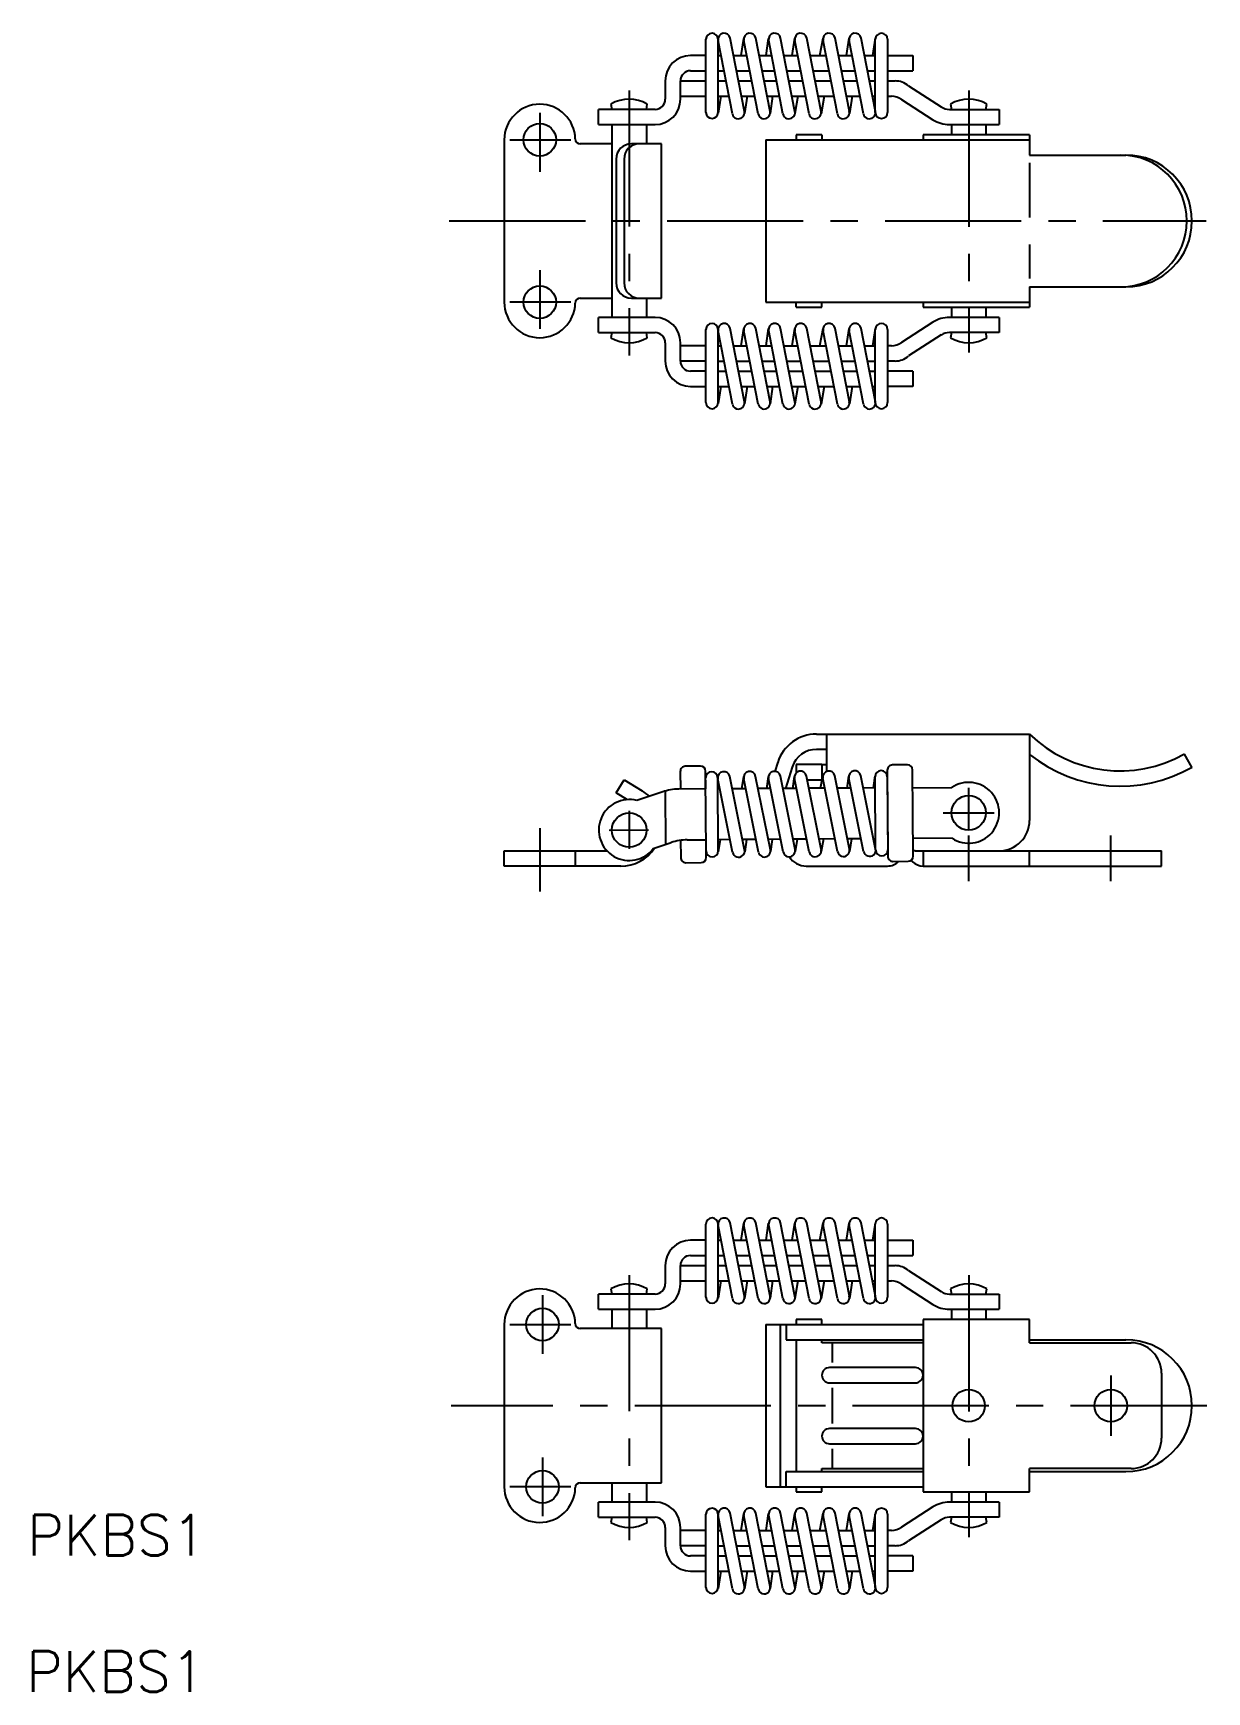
# Model space of a CAD drawing. Extents: x -177 to -62, y -190 to -27.
import ezdxf

# ---------------------------------------------------------------- set-up
doc = ezdxf.new("R2010")
doc.units = 0
doc.header["$MEASUREMENT"] = 0
doc.linetypes.add('CENTER', pattern=[21.473684, 13.421053, -2.684211, 2.684211, -2.684211])
doc.linetypes.add('DASHED', pattern=[8.052632, 5.368421, -2.684211])
doc.layers.get('0').update_dxf_attribs({"linetype": 'CONTINUOUS'})
doc.layers.add('CENTER', color=1, linetype='CENTER')
doc.styles.get("Standard").update_dxf_attribs({"font": 'txt.shx'})

msp = doc.modelspace()

# ---------------------------------------------------------------- linework, layer by layer
at = {"color": 7, "linetype": 'Continuous'}
for p, q in [((-110.88, -34.38), (-110.88, -27.18)), ((-109.68, -34.38), (-109.68, -27.18)), ((-108.27, -34.53), (-109.67, -27.29)), ((-107.09, -34.29), (-108.49, -27.06)), ((-107.4, -28.78), (-107.14, -27.09)), ((-105.73, -34.53), (-107.13, -27.29)), ((-104.55, -34.29), (-105.96, -27.06)), ((-104.93, -28.78), (-104.7, -27.09)), ((-103.29, -34.53), (-104.69, -27.29)), ((-102.11, -34.29), (-103.52, -27.06)), ((-102.39, -28.78), (-102.13, -27.08)), ((-100.72, -34.53), (-102.12, -27.29)), ((-99.54, -34.29), (-100.95, -27.06)), ((-99.65, -28.78), (-99.34, -27.07)), ((-97.93, -34.53), (-99.34, -27.29)), ((-96.75, -34.29), (-98.16, -27.06)), ((-97.03, -28.78), (-96.77, -27.08)), ((-95.36, -34.53), (-96.77, -27.29)), ((-94.18, -34.29), (-95.59, -27.06)), ((-94.45, -28.78), (-94.18, -27.08)), ((-94.19, -34.38), (-94.19, -27.18)), ((-92.99, -27.18), (-92.99, -34.38)), ((-110.88, -28.78), (-112.39, -28.78)), ((-109.68, -28.78), (-109.38, -28.78)), ((-108.16, -28.78), (-106.85, -28.78)), ((-105.62, -28.78), (-104.41, -28.78)), ((-103.18, -28.78), (-101.84, -28.78)), ((-100.61, -28.78), (-99.05, -28.78)), ((-97.83, -28.78), (-96.48, -28.78)), ((-95.25, -28.78), (-94.19, -28.78)), ((-92.99, -28.78), (-90.49, -28.78)), ((-90.49, -28.78), (-90.49, -30.28)), ((-112.39, -30.28), (-110.88, -30.28)), ((-109.68, -30.28), (-109.09, -30.28)), ((-107.87, -30.28), (-106.56, -30.28)), ((-105.33, -30.28), (-104.12, -30.28)), ((-102.89, -30.28), (-101.54, -30.28)), ((-100.32, -30.28), (-98.76, -30.28)), ((-97.53, -30.28), (-96.19, -30.28)), ((-94.96, -30.28), (-94.19, -30.28)), ((-92.99, -30.28), (-90.49, -30.28)), ((-114.89, -31.28), (-114.89, -33.08)), ((-113.39, -33.08), (-113.39, -31.28)), ((-113.39, -32.78), (-113.39, -31.28)), ((-113.39, -31.28), (-110.88, -31.28)), ((-109.68, -31.28), (-108.9, -31.28)), ((-107.68, -31.28), (-106.36, -31.28)), ((-105.14, -31.28), (-103.92, -31.28)), ((-102.7, -31.28), (-101.35, -31.28)), ((-100.13, -31.28), (-98.56, -31.28)), ((-97.34, -31.28), (-95.99, -31.28)), ((-94.77, -31.28), (-94.19, -31.28)), ((-92.99, -31.28), (-92.24, -31.28)), ((-90.92, -31.77), (-87.7, -33.84)), ((-115.89, -34.08), (-121.45, -34.08)), ((-121.45, -35.58), (-121.45, -34.08)), ((-120.24, -33.58), (-120.15, -34.08)), ((-116.75, -34.08), (-116.67, -33.58)), ((-113.39, -32.78), (-110.88, -32.78)), ((-109.42, -32.78), (-109.69, -34.47)), ((-109.68, -32.78), (-108.61, -32.78)), ((-107.39, -32.78), (-106.07, -32.78)), ((-106.82, -32.78), (-107.09, -34.5)), ((-104.85, -32.78), (-103.63, -32.78)), ((-104.31, -32.78), (-104.55, -34.49)), ((-102.41, -32.78), (-101.06, -32.78)), ((-101.84, -32.78), (-102.11, -34.5)), ((-99.84, -32.78), (-98.27, -32.78)), ((-99.22, -32.78), (-99.54, -34.52)), ((-97.05, -32.78), (-95.7, -32.78)), ((-96.48, -32.78), (-96.75, -34.5)), ((-94.48, -32.78), (-94.19, -32.78)), ((-92.99, -32.78), (-92.61, -32.78)), ((-91.6, -33.12), (-88.51, -35.1)), ((-86.89, -34.08), (-81.99, -34.08)), ((-86.77, -33.58), (-86.69, -34.08)), ((-83.29, -34.08), (-83.2, -33.58)), ((-81.99, -34.08), (-81.99, -35.58)), ((-121.45, -35.58), (-115.89, -35.58)), ((-120.15, -35.58), (-120.15, -37.48)), ((-116.75, -35.58), (-116.75, -37.48)), ((-86.89, -35.58), (-81.99, -35.58)), ((-86.69, -35.58), (-86.69, -36.58)), ((-83.29, -35.58), (-83.29, -36.58)), ((-130.75, -37.08), (-130.75, -45.08)), ((-120.15, -37.48), (-123.26, -37.48)), ((-120.15, -37.48), (-120.15, -52.68)), ((-117.45, -37.48), (-118.23, -37.48)), ((-115.25, -37.48), (-117.45, -37.48)), ((-115.25, -52.68), (-115.25, -37.48)), ((-104.99, -37.08), (-104.99, -53.08)), ((-104.99, -37.08), (-78.99, -37.08)), ((-101.99, -36.58), (-101.99, -37.08)), ((-99.45, -36.58), (-101.99, -36.58)), ((-99.45, -36.58), (-99.45, -37.08)), ((-89.49, -36.58), (-89.49, -37.08)), ((-78.99, -36.58), (-89.49, -36.58)), ((-78.99, -36.58), (-78.99, -37.08)), ((-78.99, -37.08), (-78.99, -38.58)), ((-119.73, -38.98), (-119.73, -51.18)), ((-118.95, -38.98), (-118.95, -51.18)), ((-78.99, -38.58), (-69.49, -38.58)), ((-130.75, -45.08), (-130.75, -53.08)), ((-78.99, -51.58), (-69.49, -51.58)), ((-78.99, -51.58), (-78.99, -53.08)), ((-123.26, -52.68), (-120.15, -52.68)), ((-120.15, -52.68), (-120.15, -54.58)), ((-118.23, -52.68), (-117.45, -52.68)), ((-117.45, -52.68), (-115.25, -52.68)), ((-116.75, -52.68), (-116.75, -54.58)), ((-104.99, -53.08), (-78.99, -53.08)), ((-101.99, -53.58), (-101.99, -53.08)), ((-101.99, -53.58), (-99.45, -53.58)), ((-99.45, -53.58), (-99.45, -53.08)), ((-89.49, -53.08), (-89.49, -53.58)), ((-89.49, -53.58), (-78.99, -53.58)), ((-86.69, -53.58), (-86.69, -54.58)), ((-83.29, -53.58), (-83.29, -54.58)), ((-78.99, -53.08), (-78.99, -53.58)), ((-115.89, -54.58), (-121.45, -54.58)), ((-121.45, -56.08), (-121.45, -54.58)), ((-88.51, -55.05), (-91.6, -57.04)), ((-81.99, -54.58), (-86.89, -54.58)), ((-81.99, -54.58), (-81.99, -56.08)), ((-121.45, -56.08), (-115.89, -56.08)), ((-120.15, -56.08), (-120.24, -56.58)), ((-116.67, -56.58), (-116.75, -56.08)), ((-114.89, -57.08), (-114.89, -58.88)), ((-113.39, -58.88), (-113.39, -57.08)), ((-110.88, -62.98), (-110.88, -55.78)), ((-109.68, -62.98), (-109.68, -55.78)), ((-108.27, -63.13), (-109.67, -55.89)), ((-107.09, -62.89), (-108.49, -55.66)), ((-107.4, -57.38), (-107.14, -55.69)), ((-105.73, -63.13), (-107.13, -55.89)), ((-104.55, -62.89), (-105.96, -55.66)), ((-104.93, -57.38), (-104.7, -55.69)), ((-103.29, -63.13), (-104.69, -55.89)), ((-102.11, -62.89), (-103.52, -55.66)), ((-102.39, -57.38), (-102.13, -55.68)), ((-100.72, -63.13), (-102.12, -55.89)), ((-99.54, -62.89), (-100.95, -55.66)), ((-99.65, -57.38), (-99.34, -55.67)), ((-97.93, -63.13), (-99.34, -55.89)), ((-96.75, -62.89), (-98.16, -55.66)), ((-97.03, -57.38), (-96.77, -55.68)), ((-95.36, -63.13), (-96.77, -55.89)), ((-94.18, -62.89), (-95.59, -55.66)), ((-94.45, -57.38), (-94.18, -55.68)), ((-94.19, -62.98), (-94.19, -55.78)), ((-92.99, -55.78), (-92.99, -62.98)), ((-87.7, -56.31), (-90.92, -58.38)), ((-81.99, -56.08), (-86.89, -56.08)), ((-86.69, -56.08), (-86.77, -56.58)), ((-83.2, -56.58), (-83.29, -56.08)), ((-113.39, -58.88), (-113.39, -57.38)), ((-110.88, -57.38), (-113.39, -57.38)), ((-109.68, -57.38), (-109.38, -57.38)), ((-108.16, -57.38), (-106.85, -57.38)), ((-105.62, -57.38), (-104.41, -57.38)), ((-103.18, -57.38), (-101.84, -57.38)), ((-100.61, -57.38), (-99.05, -57.38)), ((-97.83, -57.38), (-96.48, -57.38)), ((-95.25, -57.38), (-94.19, -57.38)), ((-92.61, -57.38), (-92.99, -57.38)), ((-110.88, -58.88), (-113.39, -58.88)), ((-110.88, -59.88), (-112.39, -59.88)), ((-109.68, -58.88), (-109.09, -58.88)), ((-109.68, -59.88), (-108.9, -59.88)), ((-107.87, -58.88), (-106.56, -58.88)), ((-107.68, -59.88), (-106.36, -59.88)), ((-105.33, -58.88), (-104.12, -58.88)), ((-105.14, -59.88), (-103.92, -59.88)), ((-102.89, -58.88), (-101.54, -58.88)), ((-102.7, -59.88), (-101.35, -59.88)), ((-100.32, -58.88), (-98.76, -58.88)), ((-100.13, -59.88), (-98.56, -59.88)), ((-97.53, -58.88), (-96.19, -58.88)), ((-97.34, -59.88), (-95.99, -59.88)), ((-94.96, -58.88), (-94.19, -58.88)), ((-94.77, -59.88), (-94.19, -59.88)), ((-92.24, -58.88), (-92.99, -58.88)), ((-90.49, -59.88), (-92.99, -59.88)), ((-90.49, -59.88), (-90.49, -61.38)), ((-112.39, -61.38), (-110.88, -61.38)), ((-109.42, -61.38), (-109.69, -63.07)), ((-109.68, -61.38), (-108.61, -61.38)), ((-107.39, -61.38), (-106.07, -61.38)), ((-106.82, -61.38), (-107.09, -63.1)), ((-104.85, -61.38), (-103.63, -61.38)), ((-104.31, -61.38), (-104.55, -63.09)), ((-102.41, -61.38), (-101.06, -61.38)), ((-101.84, -61.38), (-102.11, -63.1)), ((-99.84, -61.38), (-98.27, -61.38)), ((-99.22, -61.38), (-99.54, -63.12)), ((-97.05, -61.38), (-95.7, -61.38)), ((-96.48, -61.38), (-96.75, -63.1)), ((-94.48, -61.38), (-94.19, -61.38)), ((-90.49, -61.38), (-92.99, -61.38)), ((-99.99, -95.64), (-78.99, -95.64)), ((-98.99, -95.64), (-98.99, -99.31)), ((-78.99, -95.64), (-78.99, -104.14)), ((-98.99, -97.14), (-99.99, -97.14)), ((-62.99, -98.9), (-63.73, -97.6)), ((-113.41, -99.31), (-113.4, -101.06)), ((-111.41, -98.8), (-112.91, -98.81)), ((-110.9, -101.04), (-110.91, -99.29)), ((-103.8, -98.42), (-104.08, -99.31)), ((-102.37, -98.88), (-103.04, -101)), ((-99.45, -98.64), (-101.99, -98.64)), ((-101.99, -98.64), (-101.99, -99.47)), ((-99.45, -98.64), (-98.99, -98.64)), ((-99.45, -98.64), (-99.45, -100.14)), ((-93.01, -99.19), (-92.96, -107.69)), ((-91.02, -98.67), (-92.52, -98.68)), ((-90.49, -103.42), (-90.51, -99.17)), ((-119.73, -101.42), (-118.95, -100.14)), ((-118.95, -100.14), (-117.17, -101.22)), ((-114.91, -101.25), (-114.88, -106.52)), ((-110.9, -101.04), (-113.56, -101.06)), ((-110.86, -107.14), (-110.91, -99.94)), ((-109.66, -107.14), (-109.71, -99.94)), ((-108.25, -107.28), (-109.7, -100.05)), ((-107.07, -107.04), (-108.52, -99.82)), ((-106.96, -101.02), (-108.28, -101.03)), ((-107.34, -101.02), (-107.16, -99.83)), ((-105.71, -107.26), (-107.16, -100.04)), ((-104.53, -107.03), (-105.98, -99.8)), ((-104.52, -101.01), (-105.74, -101.01)), ((-104.88, -101.01), (-104.72, -99.82)), ((-103.27, -107.25), (-104.72, -100.02)), ((-102.09, -107.01), (-103.54, -99.79)), ((-101.95, -100.99), (-103.3, -101)), ((-102.33, -100.99), (-102.15, -99.8)), ((-100.7, -107.23), (-102.15, -100.01)), ((-99.52, -106.99), (-100.97, -99.77)), ((-100.9, -100.14), (-99.45, -100.14)), ((-99.16, -100.97), (-100.73, -100.98)), ((-99.58, -100.98), (-99.36, -99.77)), ((-97.91, -107.22), (-99.36, -99.99)), ((-96.73, -106.98), (-98.18, -99.75)), ((-96.59, -100.96), (-97.94, -100.97)), ((-96.97, -100.96), (-96.79, -99.77)), ((-95.34, -107.2), (-96.79, -99.97)), ((-94.16, -106.96), (-95.61, -99.74)), ((-94.2, -100.94), (-95.37, -100.95)), ((-94.38, -100.94), (-94.2, -99.75)), ((-94.16, -107.04), (-94.21, -99.84)), ((-93.01, -99.84), (-92.96, -107.04)), ((-90.5, -100.92), (-86.66, -100.9)), ((-118.62, -102.1), (-119.73, -101.42)), ((-115.14, -101.33), (-117.68, -102.19)), ((-90.46, -107.67), (-90.49, -103.42)), ((-113.37, -106.1), (-113.36, -107.81)), ((-112.72, -106.06), (-110.87, -106.04)), ((-110.86, -107.79), (-110.87, -106.04)), ((-108.5, -106.03), (-109.67, -106.04)), ((-109.48, -106.04), (-109.67, -107.23)), ((-105.96, -106.01), (-107.27, -106.02)), ((-106.89, -106.02), (-107.06, -107.25)), ((-103.52, -106), (-104.74, -106.01)), ((-104.36, -106.01), (-104.53, -107.22)), ((-100.95, -105.98), (-102.3, -105.99)), ((-101.9, -105.99), (-102.09, -107.22)), ((-98.16, -105.97), (-99.73, -105.98)), ((-99.3, -105.97), (-99.52, -107.22)), ((-95.59, -105.95), (-96.94, -105.96)), ((-96.54, -105.96), (-96.73, -107.19)), ((-86.63, -105.9), (-90.47, -105.92)), ((-130.75, -107.14), (-120.64, -107.14)), ((-130.75, -108.64), (-130.75, -107.14)), ((-123.75, -107.14), (-123.75, -108.64)), ((-116.07, -106.92), (-114.3, -106.32)), ((-90.27, -107.14), (-65.99, -107.14)), ((-89.49, -107.14), (-89.49, -108.64)), ((-78.99, -108.64), (-78.99, -107.14)), ((-65.99, -108.64), (-65.99, -107.14)), ((-119.25, -108.64), (-130.75, -108.64)), ((-112.86, -108.31), (-111.36, -108.3)), ((-100.99, -108.64), (-92.99, -108.64)), ((-92.46, -108.18), (-90.96, -108.17)), ((-90.67, -108.08), (-90.52, -108.23)), ((-89.49, -108.64), (-65.99, -108.64)), ((-107.09, -151.03), (-108.49, -143.8)), ((-104.55, -151.03), (-105.96, -143.8)), ((-102.11, -151.03), (-103.52, -143.8)), ((-99.54, -151.03), (-100.95, -143.8)), ((-99.65, -145.51), (-99.34, -143.8)), ((-96.75, -151.03), (-98.16, -143.8)), ((-94.18, -151.03), (-95.59, -143.8)), ((-94.45, -145.51), (-94.18, -143.82)), ((-110.88, -151.11), (-110.88, -143.91)), ((-109.68, -151.11), (-109.68, -143.91)), ((-108.27, -151.26), (-109.67, -144.02)), ((-107.4, -145.51), (-107.14, -143.82)), ((-105.73, -151.26), (-107.13, -144.02)), ((-104.93, -145.51), (-104.7, -143.83)), ((-103.29, -151.26), (-104.69, -144.02)), ((-102.39, -145.51), (-102.13, -143.82)), ((-100.72, -151.26), (-102.12, -144.02)), ((-97.93, -151.26), (-99.34, -144.02)), ((-97.03, -145.51), (-96.77, -143.82)), ((-95.36, -151.26), (-96.77, -144.02)), ((-94.19, -151.11), (-94.19, -143.91)), ((-92.99, -143.91), (-92.99, -151.11)), ((-110.88, -145.51), (-112.39, -145.51)), ((-112.39, -147.01), (-110.88, -147.01)), ((-109.68, -145.51), (-109.38, -145.51)), ((-109.68, -147.01), (-109.09, -147.01)), ((-108.16, -145.51), (-106.85, -145.51)), ((-107.87, -147.01), (-106.56, -147.01)), ((-105.62, -145.51), (-104.41, -145.51)), ((-105.33, -147.01), (-104.12, -147.01)), ((-103.18, -145.51), (-101.84, -145.51)), ((-102.89, -147.01), (-101.54, -147.01)), ((-100.61, -145.51), (-99.05, -145.51)), ((-100.32, -147.01), (-98.76, -147.01)), ((-97.83, -145.51), (-96.48, -145.51)), ((-97.53, -147.01), (-96.19, -147.01)), ((-95.25, -145.51), (-94.19, -145.51)), ((-94.96, -147.01), (-94.19, -147.01)), ((-92.99, -145.51), (-90.49, -145.51)), ((-92.99, -147.01), (-90.49, -147.01)), ((-90.49, -145.51), (-90.49, -147.01)), ((-114.89, -148.01), (-114.89, -149.81)), ((-113.39, -149.81), (-113.39, -148.01)), ((-113.39, -149.51), (-113.39, -148.01)), ((-113.39, -148.01), (-110.88, -148.01)), ((-109.68, -148.01), (-108.9, -148.01)), ((-107.68, -148.01), (-106.36, -148.01)), ((-105.14, -148.01), (-103.92, -148.01)), ((-102.7, -148.01), (-101.35, -148.01)), ((-100.13, -148.01), (-98.56, -148.01)), ((-97.34, -148.01), (-95.99, -148.01)), ((-94.77, -148.01), (-94.19, -148.01)), ((-92.99, -148.01), (-92.24, -148.01)), ((-90.92, -148.5), (-87.7, -150.57)), ((-120.24, -150.31), (-120.15, -150.81)), ((-116.75, -150.81), (-116.67, -150.31)), ((-113.39, -149.51), (-110.88, -149.51)), ((-109.42, -149.51), (-109.69, -151.21)), ((-109.68, -149.51), (-108.61, -149.51)), ((-107.39, -149.51), (-106.07, -149.51)), ((-106.82, -149.51), (-107.09, -151.24)), ((-104.85, -149.51), (-103.63, -149.51)), ((-104.31, -149.51), (-104.55, -151.23)), ((-102.41, -149.51), (-101.06, -149.51)), ((-101.84, -149.51), (-102.11, -151.24)), ((-99.84, -149.51), (-98.27, -149.51)), ((-99.22, -149.51), (-99.54, -151.26)), ((-97.05, -149.51), (-95.7, -149.51)), ((-96.48, -149.51), (-96.75, -151.24)), ((-94.48, -149.51), (-94.19, -149.51)), ((-92.99, -149.51), (-92.61, -149.51)), ((-91.6, -149.85), (-88.51, -151.83)), ((-86.77, -150.31), (-86.69, -150.81)), ((-83.29, -150.81), (-83.2, -150.31)), ((-115.89, -150.81), (-121.45, -150.81)), ((-121.45, -152.31), (-121.45, -150.81)), ((-86.89, -150.81), (-81.99, -150.81)), ((-81.99, -150.81), (-81.99, -152.31)), ((-121.45, -152.31), (-115.89, -152.31)), ((-120.15, -152.31), (-120.15, -154.21)), ((-116.75, -152.31), (-116.75, -154.21)), ((-101.99, -153.31), (-101.99, -153.81)), ((-99.45, -153.31), (-101.99, -153.31)), ((-99.45, -153.81), (-99.45, -153.31)), ((-89.49, -153.31), (-89.49, -153.81)), ((-78.99, -153.31), (-89.49, -153.31)), ((-86.89, -152.31), (-81.99, -152.31)), ((-86.69, -152.31), (-86.69, -153.31)), ((-83.29, -152.31), (-83.29, -153.31)), ((-78.99, -155.61), (-78.99, -153.31)), ((-130.75, -153.81), (-130.75, -161.81)), ((-115.25, -154.21), (-123.26, -154.21)), ((-115.25, -169.41), (-115.25, -154.21)), ((-104.99, -153.81), (-104.99, -169.81)), ((-104.99, -153.81), (-89.49, -153.81)), ((-103.56, -153.81), (-103.56, -169.81)), ((-102.99, -153.81), (-102.99, -155.31)), ((-89.49, -153.81), (-89.49, -155.31)), ((-102.99, -155.31), (-89.49, -155.31)), ((-101.99, -155.31), (-101.99, -168.31)), ((-99.45, -155.61), (-99.45, -155.31)), ((-89.49, -155.61), (-99.45, -155.61)), ((-98.45, -155.61), (-98.45, -157.56)), ((-89.49, -155.31), (-89.49, -155.61)), ((-89.49, -155.61), (-89.49, -168.01)), ((-78.99, -155.31), (-69.49, -155.31)), ((-78.99, -155.61), (-68.99, -155.61)), ((-90.24, -158.06), (-98.7, -158.06)), ((-98.7, -159.56), (-90.24, -159.56)), ((-98.45, -160.06), (-98.45, -163.56)), ((-65.99, -158.61), (-65.99, -165.01)), ((-130.75, -161.81), (-130.75, -169.81)), ((-90.24, -164.06), (-98.7, -164.06)), ((-98.7, -165.56), (-90.24, -165.56)), ((-98.45, -166.06), (-98.45, -168.01)), ((-102.99, -168.31), (-89.49, -168.31)), ((-102.99, -169.81), (-102.99, -168.31)), ((-99.45, -168.01), (-89.49, -168.01)), ((-99.45, -168.31), (-99.45, -168.01)), ((-89.49, -168.01), (-89.49, -168.31)), ((-89.49, -168.31), (-89.49, -169.81)), ((-78.99, -170.31), (-78.99, -168.01)), ((-68.99, -168.01), (-78.99, -168.01)), ((-78.99, -168.31), (-69.49, -168.31)), ((-123.26, -169.41), (-115.25, -169.41)), ((-120.15, -169.41), (-120.15, -171.31)), ((-116.75, -169.41), (-116.75, -171.31)), ((-104.99, -169.81), (-89.49, -169.81)), ((-101.99, -169.81), (-101.99, -170.31)), ((-99.45, -170.31), (-99.45, -169.81)), ((-89.49, -169.81), (-89.49, -170.31)), ((-115.89, -171.31), (-121.45, -171.31)), ((-121.45, -172.81), (-121.45, -171.31)), ((-101.99, -170.31), (-99.45, -170.31)), ((-89.49, -170.31), (-78.99, -170.31)), ((-81.99, -171.31), (-86.89, -171.31)), ((-86.69, -170.31), (-86.69, -171.31)), ((-83.29, -170.31), (-83.29, -171.31)), ((-81.99, -171.31), (-81.99, -172.81)), ((-121.45, -172.81), (-115.89, -172.81)), ((-120.15, -172.81), (-120.24, -173.31)), ((-116.67, -173.31), (-116.75, -172.81)), ((-110.88, -179.71), (-110.88, -172.51)), ((-109.68, -179.71), (-109.68, -172.51)), ((-108.27, -179.86), (-109.67, -172.62)), ((-107.09, -179.63), (-108.49, -172.4)), ((-107.4, -174.11), (-107.14, -172.42)), ((-105.73, -179.86), (-107.13, -172.62)), ((-104.55, -179.63), (-105.96, -172.4)), ((-104.93, -174.11), (-104.7, -172.43)), ((-103.29, -179.86), (-104.69, -172.62)), ((-102.11, -179.63), (-103.52, -172.4)), ((-102.39, -174.11), (-102.13, -172.42)), ((-100.72, -179.86), (-102.12, -172.62)), ((-99.54, -179.63), (-100.95, -172.4)), ((-99.65, -174.11), (-99.34, -172.4)), ((-97.93, -179.86), (-99.34, -172.62)), ((-96.75, -179.63), (-98.16, -172.4)), ((-97.03, -174.11), (-96.77, -172.42)), ((-95.36, -179.86), (-96.77, -172.62)), ((-94.18, -179.63), (-95.59, -172.4)), ((-94.45, -174.11), (-94.18, -172.42)), ((-94.19, -179.71), (-94.19, -172.51)), ((-92.99, -172.51), (-92.99, -179.71)), ((-88.51, -171.79), (-91.6, -173.77)), ((-87.7, -173.05), (-90.92, -175.12)), ((-81.99, -172.81), (-86.89, -172.81)), ((-86.69, -172.81), (-86.77, -173.31)), ((-83.2, -173.31), (-83.29, -172.81)), ((-114.89, -173.81), (-114.89, -175.61)), ((-113.39, -175.61), (-113.39, -173.81)), ((-113.39, -175.61), (-113.39, -174.11)), ((-110.88, -174.11), (-113.39, -174.11)), ((-109.68, -174.11), (-109.38, -174.11)), ((-108.16, -174.11), (-106.85, -174.11)), ((-105.62, -174.11), (-104.41, -174.11)), ((-103.18, -174.11), (-101.84, -174.11)), ((-100.61, -174.11), (-99.05, -174.11)), ((-97.83, -174.11), (-96.48, -174.11)), ((-95.25, -174.11), (-94.19, -174.11)), ((-92.61, -174.11), (-92.99, -174.11)), ((-110.88, -175.61), (-113.39, -175.61)), ((-109.68, -175.61), (-109.09, -175.61)), ((-107.87, -175.61), (-106.56, -175.61)), ((-105.33, -175.61), (-104.12, -175.61)), ((-102.89, -175.61), (-101.54, -175.61)), ((-100.32, -175.61), (-98.76, -175.61)), ((-97.53, -175.61), (-96.19, -175.61)), ((-94.96, -175.61), (-94.19, -175.61)), ((-92.24, -175.61), (-92.99, -175.61)), ((-110.88, -176.61), (-112.39, -176.61)), ((-112.39, -178.11), (-110.88, -178.11)), ((-109.42, -178.11), (-109.69, -179.81)), ((-109.68, -176.61), (-108.9, -176.61)), ((-109.68, -178.11), (-108.61, -178.11)), ((-107.68, -176.61), (-106.36, -176.61)), ((-107.39, -178.11), (-106.07, -178.11)), ((-106.82, -178.11), (-107.09, -179.84)), ((-105.14, -176.61), (-103.92, -176.61)), ((-104.85, -178.11), (-103.63, -178.11)), ((-104.31, -178.11), (-104.55, -179.83)), ((-102.7, -176.61), (-101.35, -176.61)), ((-102.41, -178.11), (-101.06, -178.11)), ((-101.84, -178.11), (-102.11, -179.84)), ((-100.13, -176.61), (-98.56, -176.61)), ((-99.84, -178.11), (-98.27, -178.11)), ((-99.22, -178.11), (-99.54, -179.86)), ((-97.34, -176.61), (-95.99, -176.61)), ((-97.05, -178.11), (-95.7, -178.11)), ((-96.48, -178.11), (-96.75, -179.84)), ((-94.77, -176.61), (-94.19, -176.61)), ((-94.48, -178.11), (-94.19, -178.11)), ((-90.49, -176.61), (-92.99, -176.61)), ((-90.49, -178.11), (-92.99, -178.11)), ((-90.49, -176.61), (-90.49, -178.11))]:
    msp.add_line(p, q, dxfattribs=at)
at = {"color": 3, "linetype": 'DASHED'}
msp.add_line((-78.99, -39.36), (-78.99, -50.75), dxfattribs=at)
at = {"color": 7, "linetype": 'Continuous'}
for centre, radius in [((-127.25, -37.08), 1.6), ((-127.25, -53.08), 1.6), ((-84.99, -103.39), 1.7), ((-118.44, -105.09), 1.7), ((-126.99, -153.81), 1.6), ((-84.99, -161.81), 1.6), ((-70.99, -161.81), 1.6), ((-126.99, -169.81), 1.6)]:
    msp.add_circle(centre, radius, dxfattribs=at)
for centre, radius, start, end in [((-110.28, -27.18), 0.6, 0, 180), ((-109.08, -27.18), 0.6, 10.9811, 190.9811), ((-106.55, -27.18), 0.6, 10.9811, 190.9811), ((-104.11, -27.18), 0.6, 10.9811, 190.9811), ((-101.54, -27.18), 0.6, 10.9811, 190.9811), ((-98.75, -27.18), 0.6, 10.9811, 190.9811), ((-96.18, -27.18), 0.6, 10.9811, 190.9811), ((-93.59, -27.18), 0.6, 90, 180), ((-93.59, -27.18), 0.6, 0, 90), ((-112.39, -31.28), 2.5, 90, 180), ((-112.39, -31.28), 1, 90, 180), ((-92.24, -33.28), 2, 48.8141, 90), ((-127.25, -37.08), 3.5, 90, 180), ((-127.25, -37.08), 3.5, 1.4325, 90), ((-118.45, -36.52), 3.45, 58.7563, 121.2437), ((-115.89, -33.08), 2.5, 270, 0), ((-115.89, -33.08), 1, 270, 0), ((-107.68, -34.41), 0.6, 190.9811, 11.2451), ((-105.14, -34.41), 0.6, 190.9811, 11.2451), ((-102.7, -34.41), 0.6, 190.9811, 11.2451), ((-100.13, -34.41), 0.6, 190.9811, 11.2451), ((-97.34, -34.41), 0.6, 190.9811, 11.2451), ((-94.77, -34.41), 0.6, 190.9811, 11.2451), ((-92.68, -34.65), 1.88, 54.934, 87.9), ((-86.89, -32.58), 1.5, 237.2806, 270), ((-84.99, -36.52), 3.45, 58.7563, 121.2437), ((-110.28, -34.38), 0.6, 180, 0), ((-93.59, -34.38), 0.6, 180, 0), ((-86.89, -32.58), 3, 237.2806, 270), ((-123.26, -36.98), 0.5, 181.4325, 270), ((-118.23, -38.98), 1.5, 90, 180), ((-117.45, -38.98), 1.5, 90, 180), ((-69.99, -45.08), 6.5, 270, 90), ((-69.49, -45.08), 6.5, 0, 90), ((-69.49, -45.08), 6.5, 270, 0), ((-118.23, -51.18), 1.5, 180, 270), ((-117.45, -51.18), 1.5, 180, 270), ((-127.25, -53.08), 3.5, 180, 270), ((-127.25, -53.08), 3.5, 270, 358.5675), ((-123.26, -53.18), 0.5, 90, 178.5675), ((-115.89, -57.08), 2.5, 0, 90), ((-110.28, -55.78), 0.6, 0, 180), ((-109.08, -55.78), 0.6, 10.9811, 190.9811), ((-106.55, -55.78), 0.6, 10.9811, 190.9811), ((-104.11, -55.78), 0.6, 10.9811, 190.9811), ((-101.54, -55.78), 0.6, 10.9811, 190.9811), ((-98.75, -55.78), 0.6, 10.9811, 190.9811), ((-96.18, -55.78), 0.6, 10.9811, 190.9811), ((-93.59, -55.78), 0.6, 0, 180), ((-86.89, -57.58), 3, 90, 122.7194), ((-118.45, -53.63), 3.45, 238.7563, 301.2437), ((-115.89, -57.08), 1, 0, 90), ((-92.68, -55.5), 1.88, 272.1, 305.066), ((-86.89, -57.58), 1.5, 90, 122.7194), ((-84.99, -53.63), 3.45, 238.7563, 301.2437), ((-92.24, -56.88), 2, 270, 311.1859), ((-112.39, -58.88), 2.5, 180, 270), ((-112.39, -58.88), 1, 180, 270), ((-110.28, -62.98), 0.6, 180, 0), ((-107.68, -63.01), 0.6, 190.9811, 11.2451), ((-105.14, -63.01), 0.6, 190.9811, 11.2451), ((-102.7, -63.01), 0.6, 190.9811, 11.2451), ((-100.13, -63.01), 0.6, 190.9811, 11.2451), ((-97.34, -63.01), 0.6, 190.9811, 11.2451), ((-94.77, -63.01), 0.6, 190.9811, 11.2451), ((-93.59, -62.98), 0.6, 180, 270), ((-93.59, -62.98), 0.6, 270, 0), ((-99.99, -99.64), 4, 90, 162.3046), ((-70.06, -86.51), 12.76, 225.6228, 299.7384), ((-99.99, -99.64), 2.5, 90, 162.3046), ((-70.06, -86.51), 14.26, 231.2575, 299.7384), ((-112.91, -99.31), 0.5, 90.35, 180.35), ((-111.41, -99.3), 0.5, 0.35, 90.35), ((-110.31, -99.94), 0.6, 0.35, 180.35), ((-109.11, -99.93), 0.6, 11.3311, 191.3311), ((-106.57, -99.92), 0.6, 11.3311, 191.3311), ((-104.13, -99.9), 0.6, 11.3311, 191.3311), ((-101.56, -99.89), 0.6, 11.3311, 191.3311), ((-98.77, -99.87), 0.6, 11.3311, 191.3311), ((-96.2, -99.86), 0.6, 11.3311, 191.3311), ((-93.61, -99.84), 0.6, 0.35, 180.35), ((-92.51, -99.18), 0.5, 90.35, 180.35), ((-91.01, -99.17), 0.5, 0.35, 90.35), ((-119.25, -104.64), 4, 45.6734, 58.5664), ((-113.53, -106.06), 5, 90.35, 108.7849), ((-84.99, -103.39), 3, 236.7927, 123.9073), ((-118.44, -105.09), 3, 75.2276, 322.3423), ((-81.99, -104.14), 3, 270, 0), ((-112.69, -111.06), 5, 90.35, 108.7849), ((-119.25, -104.64), 4, 270, 325.8697), ((-112.86, -107.81), 0.5, 180.35, 270.35), ((-111.36, -107.8), 0.5, 270.35, 0.35), ((-110.26, -107.14), 0.6, 180.35, 0.35), ((-107.66, -107.16), 0.6, 191.3311, 11.5951), ((-105.12, -107.15), 0.6, 191.3311, 11.5951), ((-102.68, -107.13), 0.6, 191.3311, 11.5951), ((-100.99, -106.64), 2, 213.1527, 270), ((-100.11, -107.12), 0.6, 191.3311, 11.5951), ((-97.32, -107.1), 0.6, 191.3311, 11.5951), ((-94.75, -107.08), 0.6, 191.3311, 11.5951), ((-93.56, -107.04), 0.6, 180.35, 0.35), ((-92.46, -107.68), 0.5, 180.35, 270.35), ((-90.96, -107.67), 0.5, 270.35, 0.35), ((-90.27, -108.64), 1.5, 90, 97.4606), ((-92.99, -107.14), 1.5, 270, 316.2647), ((-89.49, -107.14), 1.5, 226.524, 270), ((-110.28, -143.91), 0.6, 0, 180), ((-109.08, -143.91), 0.6, 10.9811, 190.9811), ((-106.55, -143.91), 0.6, 10.9811, 190.9811), ((-104.11, -143.91), 0.6, 10.9811, 190.9811), ((-101.54, -143.91), 0.6, 10.9811, 190.9811), ((-98.75, -143.91), 0.6, 10.9811, 190.9811), ((-96.18, -143.91), 0.6, 10.9811, 190.9811), ((-93.59, -143.91), 0.6, 0, 180), ((-112.39, -148.01), 2.5, 90, 180), ((-112.39, -148.01), 1, 90, 180), ((-92.24, -150.01), 2, 48.8141, 90), ((-127.25, -153.81), 3.5, 1.4325, 180), ((-118.45, -153.26), 3.45, 58.7563, 121.2437), ((-115.89, -149.81), 2.5, 270, 0), ((-115.89, -149.81), 1, 270, 0), ((-92.68, -151.39), 1.88, 54.934, 87.9), ((-84.99, -153.26), 3.45, 58.7563, 121.2437), ((-110.28, -151.11), 0.6, 180, 0), ((-107.68, -151.15), 0.6, 190.9811, 11.2451), ((-105.14, -151.15), 0.6, 190.9811, 11.2451), ((-102.7, -151.15), 0.6, 190.9811, 11.2451), ((-100.13, -151.15), 0.6, 190.9811, 11.2451), ((-97.34, -151.15), 0.6, 190.9811, 11.2451), ((-94.77, -151.15), 0.6, 190.9811, 11.2451), ((-93.59, -151.11), 0.6, 180, 0), ((-86.89, -149.31), 3, 237.2806, 270), ((-86.89, -149.31), 1.5, 237.2806, 270), ((-123.26, -153.71), 0.5, 181.4325, 270), ((-69.49, -161.81), 6.5, 270, 90), ((-68.99, -158.61), 3, 0, 90), ((-98.7, -158.81), 0.75, 90, 270), ((-90.24, -158.81), 0.75, 270, 90), ((-98.7, -164.81), 0.75, 90, 270), ((-90.24, -164.81), 0.75, 270, 90), ((-68.99, -165.01), 3, 270, 0), ((-127.25, -169.81), 3.5, 180, 358.5675), ((-123.26, -169.91), 0.5, 90, 178.5675), ((-115.89, -173.81), 2.5, 0, 90), ((-86.89, -174.31), 3, 90, 122.7194), ((-115.89, -173.81), 1, 0, 90), ((-110.28, -172.51), 0.6, 0, 180), ((-109.08, -172.51), 0.6, 10.9811, 190.9811), ((-106.55, -172.51), 0.6, 10.9811, 190.9811), ((-104.11, -172.51), 0.6, 10.9811, 190.9811), ((-101.54, -172.51), 0.6, 10.9811, 190.9811), ((-98.75, -172.51), 0.6, 10.9811, 190.9811), ((-96.18, -172.51), 0.6, 10.9811, 190.9811), ((-93.59, -172.51), 0.6, 0, 180), ((-86.89, -174.31), 1.5, 90, 122.7194), ((-118.45, -170.36), 3.45, 238.7563, 301.2437), ((-92.68, -172.23), 1.88, 272.1, 305.066), ((-84.99, -170.36), 3.45, 238.7563, 301.2437), ((-112.39, -175.61), 2.5, 180, 270), ((-112.39, -175.61), 1, 180, 270), ((-92.24, -173.61), 2, 270, 311.1859), ((-110.28, -179.71), 0.6, 180, 0), ((-107.68, -179.75), 0.6, 190.9811, 11.2451), ((-105.14, -179.75), 0.6, 190.9811, 11.2451), ((-102.7, -179.75), 0.6, 190.9811, 11.2451), ((-100.13, -179.75), 0.6, 190.9811, 11.2451), ((-97.34, -179.75), 0.6, 190.9811, 11.2451), ((-94.77, -179.75), 0.6, 190.9811, 11.2451), ((-93.59, -179.71), 0.6, 180, 0)]:
    msp.add_arc(centre, radius, start, end, dxfattribs=at)
at = {"layer": 'CENTER', "color": 1, "linetype": 'CENTER'}
for p, q in [((-118.45, -32.21), (-118.45, -58.33)), ((-84.99, -32.22), (-84.99, -58.03)), ((-127.25, -34.44), (-127.25, -40.23)), ((-130.21, -37.08), (-124.18, -37.08)), ((-136.18, -45.08), (-61.59, -45.08)), ((-127.25, -49.92), (-127.25, -55.71)), ((-124.18, -53.08), (-130.21, -53.08)), ((-84.99, -105.14), (-84.99, -100.94)), ((-118.46, -103.19), (-118.43, -106.95)), ((-87.49, -103.39), (-82.49, -103.39)), ((-127.25, -104.91), (-127.25, -111.14)), ((-120.41, -105.1), (-116.53, -105.08)), ((-84.99, -110.14), (-84.99, -105.64)), ((-70.99, -110.14), (-70.99, -105.64)), ((-118.45, -148.94), (-118.45, -175.06)), ((-84.99, -148.95), (-84.99, -174.76)), ((-126.99, -150.91), (-126.99, -156.71)), ((-130.21, -153.81), (-124.18, -153.81)), ((-70.99, -158.82), (-70.99, -164.77)), ((-61.53, -161.81), (-135.98, -161.81)), ((-126.99, -166.91), (-126.99, -172.71)), ((-124.18, -169.81), (-130.21, -169.81))]:
    msp.add_line(p, q, dxfattribs=at)

# ---------------------------------------------------------------- texts
for p in [(-177.74, -176.58), (-177.85, -190)]:
    msp.add_text('PKBS1', height=4).set_placement(p)

doc.saveas('drawing.dxf')
